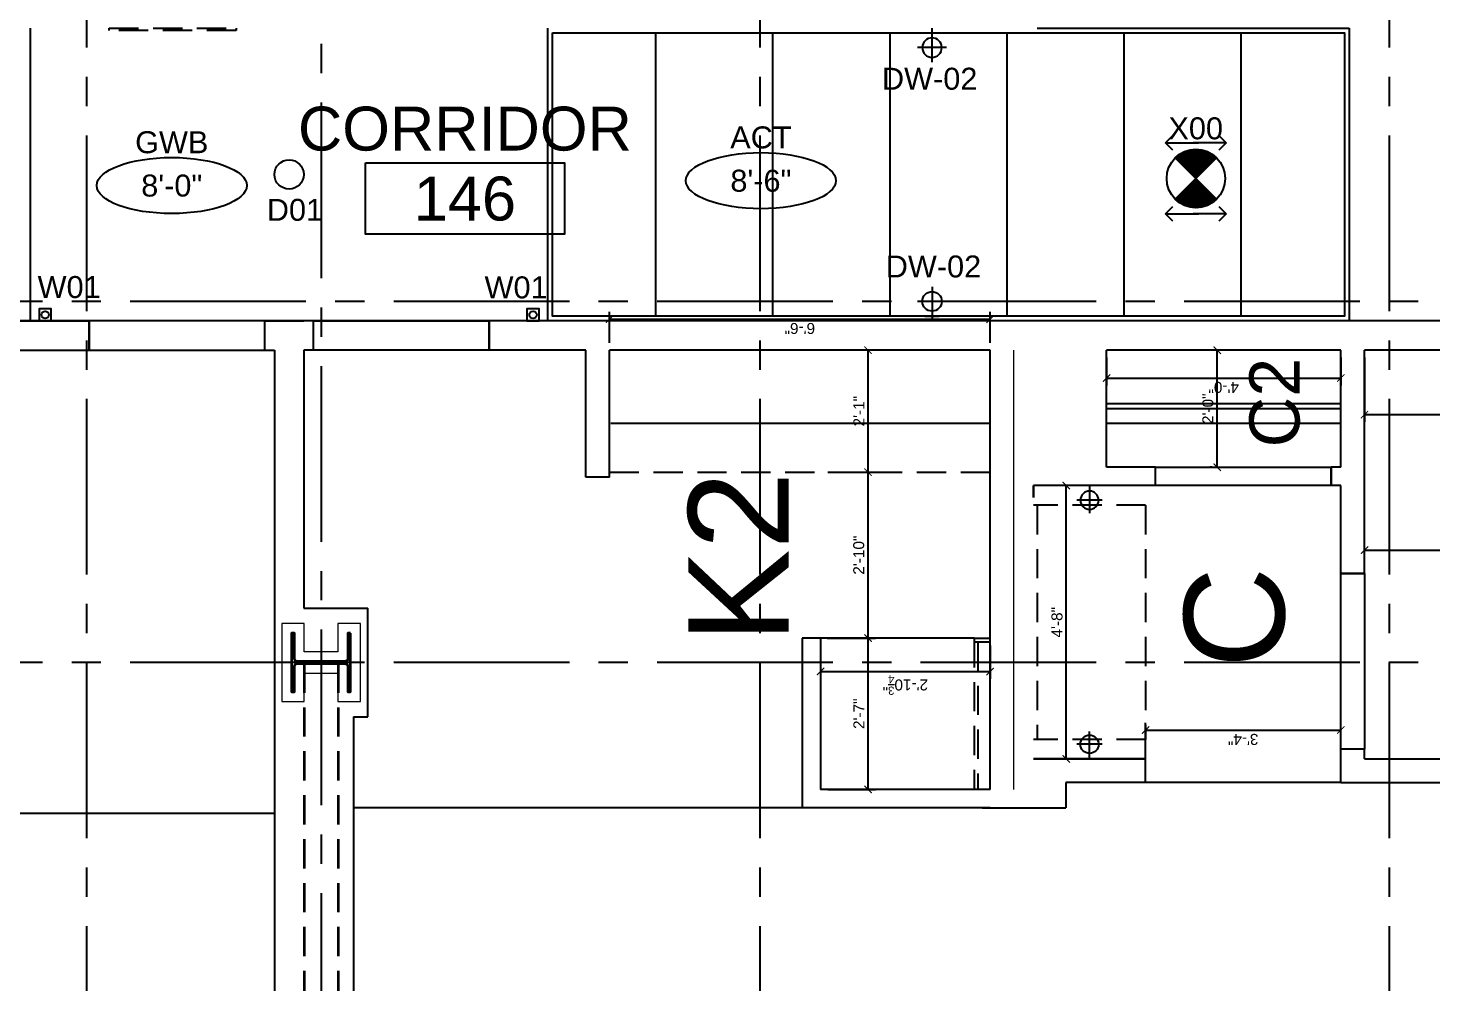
# Model space of a CAD drawing. Header units: inches. Extents: x -3700 to 367, y -844 to 2341.
# Drawn here: x -624.1 to -336.3, y 133.3 to 329 of the extents above; entities that cross this region are included whole.
import ezdxf
from ezdxf.enums import TextEntityAlignment as Align
from ezdxf.xclip import XClip

# ---------------------------------------------------------------- set-up
doc = ezdxf.new("R2010")
doc.units = ezdxf.units.IN
doc.header["$LTSCALE"] = 48
doc.header["$MEASUREMENT"] = 0
doc.header["$XCLIPFRAME"] = 0
for name, pattern in [('1112 - 0-Base$0$CENTER2', [1.125, 0.75, -0.125, 0.125, -0.125]), ('1112 - 0-Base$0$HIDDEN', [0.375, 0.25, -0.125]), ('1112 - 0-Base$0$HIDDEN2', [0.1875, 0.125, -0.0625]), ('HIDDEN2', [0.1875, 0.125, -0.0625])]:
    doc.linetypes.add(name, pattern=pattern)
for name, color, linetype in [('1112 - 0-Base$0$A-Clng Mtd Light Fixture', 4, 'Continuous'), ('1112 - 0-Base$0$A-Door-Head', 8, 'Continuous'), ('1112 - 0-Base$0$A-Flor-Case', 8, 'HIDDEN2'), ('1112 - 0-Base$0$A-Flor-Ovhd', 6, 'Continuous'), ('1112 - 0-Base$0$A-Flor-Soffit', 4, 'Continuous'), ('1112 - 0-Base$0$A-Flor-Wall Mtd Fixture', 6, 'Continuous'), ('1112 - 0-Base$0$A-Grid(3-32)', 8, '1112 - 0-Base$0$CENTER2'), ('1112 - 0-Base$0$A-HVAC', 6, '1112 - 0-Base$0$HIDDEN2'), ('1112 - 0-Base$0$A-Tag-Rm(3-32)', 2, 'Continuous'), ('1112 - 0-Base$0$A-Wall-Full', 3, 'Continuous'), ('A-Clng-Fixture', 3, 'Continuous'), ('A-Clng-Grid', 8, 'Continuous'), ('A-Clng-Tag', 6, 'Continuous')]:
    doc.layers.add(name, color=color, linetype=linetype)
for name, color, linetype, lineweight in [('1112 - 0-Base$0$A-Detl-Hatch', 1, 'Continuous', 18), ('1112 - 0-Base$0$S-Detl-Hatch', 1, 'Continuous', 18), ('1112 - 0-Base$0$S-Detl-Wide', 3, 'Continuous', 35), ('A-Anno-Text', 50, 'Continuous', 25)]:
    doc.layers.add(name, color=color, linetype=linetype, lineweight=lineweight)
doc.layers.add('1112 - 0-Base$0$G-Anno-Nplt', color=140, linetype='Continuous', lineweight=18, plot=False)
doc.layers.add('1112 - 0-Base$0$G-Anno-View', color=161, linetype='Continuous', lineweight=18, plot=False)
doc.styles.add('1112 - 0-Base$0$G1DIM', font='arial.ttf')
doc.styles.add('1112 - 0-Base$0$Standard', font='arial.ttf')
doc.styles.add('G1DIM', font='arial.ttf')
doc.styles.get("Standard").update_dxf_attribs({"font": 'arial.ttf'})
doc.dimstyles.new('1112 - 0-Base$0$Aec-Arch-I-96', dxfattribs={"dimscale": 96, "dimtxt": 0.09375, "dimasz": 0.0625, "dimexe": 0.0625, "dimexo": 0.0625, "dimgap": 0.03125, "dimtad": 1, "dimdec": 3, "dimzin": 3, "dimdsep": 46, "dimlunit": 4, "dimtxsty": '1112 - 0-Base$0$G1DIM', "dimblk": '1112 - 0-Base$0$_ArchTick', "dimcen": 0.09375, "dimclrt": 2, "dimazin": 2, "dimtfac": 0.75, "dimtdec": 3, "dimtix": 1, "dimtmove": 2, "dimatfit": 2, "dimldrblk": '1112 - 0-Base$0$_Open90', "dimfxl": 0.0625, "dimtolj": 1, "dimtzin": 0, "dimarcsym": 0})
pattern_1 = [(45, (-365.9942867228456, 2180.320491640061), (-0.08838834764831843, 0.08838834764831845), [])]

# ---------------------------------------------------------------- blocks, each defined once
blk = doc.blocks.new('_Open90')
at = {"color": 0, "linetype": 'ByBlock', "lineweight": -2}
for p, q in [((0, 0), (-1, 0)), ((-0.5, 0.5), (0, 0)), ((0, 0), (-0.5, -0.5))]:
    blk.add_line(p, q, dxfattribs=at)
blk = doc.blocks.new('Clng Tag')
blk.add_ellipse((0, 0), major_axis=(-0.3201652577674849, 0), ratio=0.3738602581263214)
at = {"color": 2}
for tag, p in [('XXX', (0, 0.1847740657553913)), ("X'-XX'", (0, -0.0001821364975285178))]:
    blk.add_attdef(tag, text='', height=0.09375, dxfattribs=at).set_placement(p, align=Align.MIDDLE_CENTER)
blk = doc.blocks.new('*U22')
at = {"layer": '1112 - 0-Base$0$A-Detl-Hatch'}
h = blk.add_hatch(dxfattribs=at)
h.set_pattern_fill('ANSI32', color=256, scale=6, style=0)
h.set_pattern_definition([(45, (0, -6.06), (-1.590990257669732, 1.590990257669732), []), (45, (1.06066017, -6.06), (-1.590990257669732, 1.590990257669732), [])])
edge = h.paths.add_edge_path()
edge.add_line((6, -12.12), (6, -11.515))
edge.add_line((6, -11.515), (0.7949999999999999, -11.515))
edge.add_arc((0.7949999999999998, -10.915), 0.6000000000000014, 180.0000000000002, 270, ccw=False)
edge.add_line((0.195, -10.915), (0.195, -1.205))
edge.add_arc((0.7949999999999998, -1.205), 0.5999999999999999, 90, 180, ccw=False)
edge.add_line((0.7949999999999999, -0.6050000000000004), (6, -0.6050000000000004))
edge.add_line((6, -0.6050000000000004), (6, 0))
edge.add_line((6, 0), (-6, 0))
edge.add_line((-6, 0), (-6, -0.6050000000000004))
edge.add_line((-6, -0.6050000000000004), (-0.7949999999999999, -0.6050000000000004))
edge.add_arc((-0.7949999999999998, -1.205), 0.5999999999999996, 0, 90, ccw=False)
edge.add_line((-0.195, -1.205), (-0.195, -10.915))
edge.add_arc((-0.7949999999999998, -10.915), 0.5999999999999999, 270, 359.99999999999983, ccw=False)
edge.add_line((-0.7949999999999999, -11.515), (-6, -11.515))
edge.add_line((-6, -11.515), (-6, -12.12))
edge.add_line((-6, -12.12), (6, -12.12))
at = {"color": 0, "linetype": 'ByBlock'}
blk.add_lwpolyline([(6, -12.12), (6, -11.515), (0.7949999999999999, -11.515, -0.414213562373095), (0.195, -10.915), (0.195, -1.205, -0.414213562373095), (0.7949999999999999, -0.6050000000000004), (6, -0.6050000000000004), (6, 0), (-6, 0), (-6, -0.6050000000000004), (-0.7949999999999999, -0.6050000000000004, -0.414213562373095), (-0.195, -1.205), (-0.195, -10.915, -0.414213562373095), (-0.7949999999999999, -11.515), (-6, -11.515), (-6, -12.12)], format="xyb", close=True, dxfattribs=at)
blk = doc.blocks.new('1112 - 0-Base$0$W12X65')
at = {"layer": '1112 - 0-Base$0$S-Detl-Hatch'}
blk.add_lwpolyline([(13860.59476888933, -7310.277745052937), (13860.59476888933, -7305.672745052938), (13854.78976888933, -7305.672745052938), (13854.78976888933, -7298.762745052937), (13860.59476888933, -7298.762745052937), (13860.59476888933, -7294.157745052938), (13844.59476888933, -7294.157745052938), (13844.59476888933, -7298.762745052937), (13850.39976888933, -7298.762745052937), (13850.39976888933, -7305.672745052938), (13844.59476888933, -7305.672745052938), (13844.59476888933, -7310.277745052937)], close=True, dxfattribs=at)
at = {"layer": '1112 - 0-Base$0$S-Detl-Wide'}
blk.add_blockref('*U22', (13852.59476888933, -7296.157745052938), dxfattribs=at)
blk = doc.blocks.new('1112 - 0-Base$0$1ST FLOOR - STRUCTURAL GRID')
at = {"layer": '1112 - 0-Base$0$A-Grid(3-32)'}
for p, q in [((5072.49939669304, -9520.748838841124), (5072.49939669304, -7426.007197794597)), ((5120.499396693043, -7426.007197794599), (5120.499396693043, -9520.748838841124)), ((5210.499396693041, -9520.748838841124), (5210.499396693041, -7426.007197794599)), ((5339.499396693043, -9520.748838841124), (5339.499396693041, -7426.007197794599)), ((5927.384439320809, -8924.750000000002), (2104.499396678264, -8924.750000000002)), ((5927.384439320809, -8998.75), (2104.499396678264, -8998.75))]:
    blk.add_line(p, q, dxfattribs=at)
at = {"layer": '1112 - 0-Base$0$S-Detl-Wide', "linetype": '1112 - 0-Base$0$HIDDEN2'}
for p, q in [((5116.999396693043, -8998.945000000002), (5116.999396693043, -9191.689999999999)), ((5123.999396693043, -8998.945000000002), (5123.999396693043, -9191.689999999999))]:
    blk.add_line(p, q, dxfattribs=at)
at = {"rotation": 90}
blk.add_blockref('1112 - 0-Base$0$W12X65', (-2181.718348359895, -22851.34476888933), dxfattribs=at)
blk = doc.blocks.new('1112 - 0-Base$0$King Studio 5 -31')
at = {"layer": '1112 - 0-Base$0$A-Door-Head'}
blk.add_lwpolyline([(-1.56000000000131, 0), (34.43999999999869, 0), (34.43999999999869, -6), (-1.56000000000131, -6)], close=True, dxfattribs=at)
at = {"layer": '1112 - 0-Base$0$A-Flor-Soffit'}
blk.add_line((95.95499999999265, -100.8749999999991), (-3.560000000003129, -100.8749999999991), dxfattribs=at)
at = {"layer": '1112 - 0-Base$0$A-Wall-Full'}
for p, q in [((-1.56000000000131, 0), (-9.56000000000131, 0)), ((-1.56000000000131, -6), (-1.56000000000131, 0)), ((34.43999999999869, -6), (34.43999999999869, 0)), ((138.6749717057883, 0), (34.43999999999869, 0)), ((-1.56000000000131, -6), (-3.56000000000131, -6)), ((-3.560000000003129, -6), (-3.560000000003129, -228.6249999999982)), ((-1.56000000000131, -6), (-3.56000000000131, -6)), ((51.57999999999811, -6), (34.43999999999869, -6))]:
    blk.add_line(p, q, dxfattribs=at)
blk = doc.blocks.new('1112 - 0-Base$0$_ArchTick')
at = {"color": 0, "linetype": 'ByBlock', "const_width": 0.15}
blk.add_lwpolyline([(-0.5, -0.5), (0.5, 0.5)], dxfattribs=at)
blk = doc.blocks.new('*D229')
at = {"layer": '1112 - 0-Base$0$G-Anno-Nplt', "color": 0, "lineweight": -2, "transparency": 16777216}
for p, q in [((-90.00000000001455, 33.24999999999091), (-90.00000000001455, 23.52093548732591)), ((-59.00000000001455, 33.37499999996908), (-59.00000000001455, 23.52093548732591)), ((-90.00000000001455, 25.02093548732591), (-59.00000000001455, 25.02093548732591))]:
    blk.add_line(p, q, dxfattribs=at)
at = {"layer": '1112 - 0-Base$0$G-Anno-Nplt', "color": 0, "lineweight": -2, "transparency": 16777216, "xscale": 1.5, "yscale": 1.5, "zscale": 1.5, "rotation": 180}
blk.add_blockref('1112 - 0-Base$0$_ArchTick', (-90.00000000001455, 25.02093548732591), dxfattribs=at)
at = {"layer": '1112 - 0-Base$0$G-Anno-Nplt', "color": 0, "lineweight": -2, "transparency": 16777216, "xscale": 1.5, "yscale": 1.5, "zscale": 1.5}
blk.add_blockref('1112 - 0-Base$0$_ArchTick', (-59.00000000001455, 25.02093548732591), dxfattribs=at)
at = {"layer": '1112 - 0-Base$0$G-Anno-Nplt', "transparency": 16777216, "insert": (-74.50000000001455, 26.90053985294665), "char_height": 2.25, "attachment_point": 5, "style": '1112 - 0-Base$0$G1DIM'}
blk.add_mtext('\\A1;2\'-7"', dxfattribs=at)
blk = doc.blocks.new('1112 - 0-Base$0$_Open90')
at = {"color": 0, "linetype": 'ByBlock', "lineweight": -2}
for p, q in [((0, 0), (-1, 0)), ((-0.5, 0.5), (0, 0)), ((0, 0), (-0.5, -0.5))]:
    blk.add_line(p, q, dxfattribs=at)
blk = doc.blocks.new('*D230')
at = {"layer": '1112 - 0-Base$0$G-Anno-Nplt', "color": 0, "lineweight": -2, "transparency": 16777216}
for p, q in [((-59.00000000001455, 33.24999999999272), (-59.00000000001455, 23.52093548732591)), ((-24.99999999998727, 33.25000000000364), (-24.99999999998727, 23.52093548732591)), ((-59.00000000001455, 25.02093548732591), (-24.99999999998727, 25.02093548732591))]:
    blk.add_line(p, q, dxfattribs=at)
at = {"layer": '1112 - 0-Base$0$G-Anno-Nplt', "color": 0, "lineweight": -2, "transparency": 16777216, "xscale": 1.5, "yscale": 1.5, "zscale": 1.5, "rotation": 180}
blk.add_blockref('1112 - 0-Base$0$_ArchTick', (-59.00000000001455, 25.02093548732591), dxfattribs=at)
at = {"layer": '1112 - 0-Base$0$G-Anno-Nplt', "color": 0, "lineweight": -2, "transparency": 16777216, "xscale": 1.5, "yscale": 1.5, "zscale": 1.5}
blk.add_blockref('1112 - 0-Base$0$_ArchTick', (-24.99999999998727, 25.02093548732591), dxfattribs=at)
at = {"layer": '1112 - 0-Base$0$G-Anno-Nplt', "transparency": 16777216, "insert": (-42.00000000000091, 26.91972470969972), "char_height": 2.25, "attachment_point": 5, "style": '1112 - 0-Base$0$G1DIM'}
blk.add_mtext('\\A1;2\'-10"', dxfattribs=at)
blk = doc.blocks.new('*D231')
at = {"layer": '1112 - 0-Base$0$G-Anno-Nplt', "color": 0, "lineweight": -2, "transparency": 16777216}
for p, q in [((-60.50000000001637, 34.74999999999272), (-67.34207339132989, 34.74999999999272)), ((-65.84207339132989, 34.74999999999272), (-65.8420733913299, 1.938201646952453e-15)), ((-60.50000000001637, 4.249154173235983e-16), (-67.3420733913299, 2.363117064276051e-15))]:
    blk.add_line(p, q, dxfattribs=at)
at = {"layer": '1112 - 0-Base$0$G-Anno-Nplt', "color": 0, "lineweight": -2, "transparency": 16777216, "xscale": 1.5, "yscale": 1.5, "zscale": 1.5}
for p, rotation in [((-65.84207339132989, 34.74999999999272), 90), ((-65.8420733913299, 1.938201646952453e-15), 270)]:
    blk.add_blockref('1112 - 0-Base$0$_ArchTick', p, dxfattribs=dict(at, rotation=rotation))
at = {"layer": '1112 - 0-Base$0$G-Anno-Nplt', "transparency": 16777216, "insert": (-68.59842571056592, 17.37499999999635), "char_height": 2.25, "attachment_point": 5, "rotation": 90, "style": '1112 - 0-Base$0$G1DIM'}
blk.add_mtext('\\A1;2\'-10{\\H0.750000x;\\S3/4;}"', dxfattribs=at)
blk = doc.blocks.new('*D232')
at = {"layer": '1112 - 0-Base$0$G-Anno-Nplt', "color": 0, "lineweight": -2, "transparency": 16777216}
blk.add_line((-24.99999999998727, 25.02093548732591), (1.818989403545856e-12, 25.02093548732591), dxfattribs=at)
at = {"layer": '1112 - 0-Base$0$G-Anno-Nplt', "color": 0, "lineweight": -2, "transparency": 16777216, "xscale": 1.5, "yscale": 1.5, "zscale": 1.5, "rotation": 180}
blk.add_blockref('1112 - 0-Base$0$_ArchTick', (-24.99999999998727, 25.02093548732591), dxfattribs=at)
at = {"layer": '1112 - 0-Base$0$G-Anno-Nplt', "color": 0, "lineweight": -2, "transparency": 16777216, "xscale": 1.5, "yscale": 1.5, "zscale": 1.5}
blk.add_blockref('1112 - 0-Base$0$_ArchTick', (1.818989403545856e-12, 25.02093548732591), dxfattribs=at)
at = {"layer": '1112 - 0-Base$0$G-Anno-Nplt', "transparency": 16777216, "insert": (-12.49999999999272, 26.90053985294665), "char_height": 2.25, "attachment_point": 5, "style": '1112 - 0-Base$0$G1DIM'}
blk.add_mtext('\\A1;2\'-1"', dxfattribs=at)
blk = doc.blocks.new('*D233')
at = {"layer": '1112 - 0-Base$0$G-Anno-Nplt', "color": 0, "lineweight": -2, "transparency": 16777216}
for p, q in [((1.500000000003638, 78), (7.85742110484718, 78)), ((6.35742110484718, 78), (6.357421104847162, -1.800910827911989e-15)), ((1.5, -4.249154173235984e-16), (7.857421104847162, -2.225826245235588e-15))]:
    blk.add_line(p, q, dxfattribs=at)
at = {"layer": '1112 - 0-Base$0$G-Anno-Nplt', "color": 0, "lineweight": -2, "transparency": 16777216, "xscale": 1.5, "yscale": 1.5, "zscale": 1.5}
for p, rotation in [((6.35742110484718, 78), 90), ((6.357421104847162, -1.800910827911989e-15), 270)]:
    blk.add_blockref('1112 - 0-Base$0$_ArchTick', p, dxfattribs=dict(at, rotation=rotation))
at = {"layer": '1112 - 0-Base$0$G-Anno-Nplt', "transparency": 16777216, "insert": (4.458631882473359, 39), "char_height": 2.25, "attachment_point": 5, "rotation": 90, "style": '1112 - 0-Base$0$G1DIM'}
blk.add_mtext('\\A1;6\'-6"', dxfattribs=at)
blk = doc.blocks.new('1112 - 0-Base$0$wall sconce')
for p, q in [((-1, 0), (4.625, 0)), ((2, -2.625), (2, 2.625))]:
    blk.add_line(p, q)
blk.add_circle((2, 0), 1.875)
blk = doc.blocks.new('1112 - 0-Base$0$41in Std Vanity')
at = {"layer": '1112 - 0-Base$0$A-Flor-Case'}
for p, q in [((23.00000000001091, 52), (0, 52)), ((0.7500000000013642, 4), (0.7500000000109139, 52)), ((23.00000000000045, 4), (23.00000000001091, 52)), ((23.00000000000045, 4), (4.547473508864641e-13, 4))]:
    blk.add_line(p, q, dxfattribs=at)
at = {"layer": '1112 - 0-Base$0$A-Wall-Full'}
for p, q in [((0, 0), (0, 56)), ((0, 56), (23.00000000001091, 55.99999999999091)), ((23.00000000001091, 0), (0, 0))]:
    blk.add_line(p, q, dxfattribs=at)
at = {"layer": '1112 - 0-Base$0$A-Flor-Wall Mtd Fixture', "xscale": -1, "rotation": 90}
blk.add_blockref('1112 - 0-Base$0$wall sconce', (11.500000000005, 54.99999999999545), dxfattribs=at)
at = {"layer": '1112 - 0-Base$0$A-Flor-Wall Mtd Fixture', "rotation": 90}
blk.add_blockref('1112 - 0-Base$0$wall sconce', (11.50000000000546, 1), dxfattribs=at)
blk = doc.blocks.new('*D99')
at = {"layer": '1112 - 0-Base$0$G-Anno-Nplt', "color": 0, "lineweight": -2, "transparency": 16777216}
for p, q in [((4.875, 130.1673080907567), (4.875, 130.6323576740833)), ((4.875, 129.1323576740833), (60.87500000000182, 129.1323576740833))]:
    blk.add_line(p, q, dxfattribs=at)
at = {"layer": '1112 - 0-Base$0$G-Anno-Nplt', "color": 0, "lineweight": -2, "transparency": 16777216, "xscale": 1.5, "yscale": 1.5, "zscale": 1.5, "rotation": 180}
blk.add_blockref('1112 - 0-Base$0$_ArchTick', (4.875, 129.1323576740833), dxfattribs=at)
at = {"layer": '1112 - 0-Base$0$G-Anno-Nplt', "color": 0, "lineweight": -2, "transparency": 16777216, "xscale": 1.5, "yscale": 1.5, "zscale": 1.5}
blk.add_blockref('1112 - 0-Base$0$_ArchTick', (60.87500000000182, 129.1323576740833), dxfattribs=at)
at = {"layer": '1112 - 0-Base$0$G-Anno-Nplt', "transparency": 16777216, "insert": (32.87500000000091, 131.0311468964571), "char_height": 2.25, "attachment_point": 5, "style": '1112 - 0-Base$0$G1DIM'}
blk.add_mtext('\\A1;4\'-8"', dxfattribs=at)
blk = doc.blocks.new('*D100')
at = {"layer": '1112 - 0-Base$0$G-Anno-Nplt', "color": 0, "lineweight": -2, "transparency": 16777216}
for p, q in [((1.5, 112.875), (12.27729329545401, 112.875)), ((10.77729329545401, 112.875), (10.777293295454, 72.875)), ((1.5, 72.875), (12.277293295454, 72.875))]:
    blk.add_line(p, q, dxfattribs=at)
at = {"layer": '1112 - 0-Base$0$G-Anno-Nplt', "color": 0, "lineweight": -2, "transparency": 16777216, "xscale": 1.5, "yscale": 1.5, "zscale": 1.5}
for p, rotation in [((10.77729329545401, 112.875), 90), ((10.777293295454, 72.875), 270)]:
    blk.add_blockref('1112 - 0-Base$0$_ArchTick', p, dxfattribs=dict(at, rotation=rotation))
at = {"layer": '1112 - 0-Base$0$G-Anno-Nplt', "transparency": 16777216, "insert": (8.877736678810061, 92.875), "char_height": 2.25, "attachment_point": 5, "rotation": 90, "style": '1112 - 0-Base$0$G1DIM'}
blk.add_mtext('\\A1;3\'-4"', dxfattribs=at)
blk = doc.blocks.new('*D101')
at = {"layer": '1112 - 0-Base$0$G-Anno-Nplt', "color": 0, "lineweight": -2, "transparency": 16777216}
blk.add_line((47.64094214672515, 68), (47.64094214672514, 0), dxfattribs=at)
at = {"layer": '1112 - 0-Base$0$G-Anno-Nplt', "color": 0, "lineweight": -2, "transparency": 16777216, "xscale": 1.5, "yscale": 1.5, "zscale": 1.5}
for p, rotation in [((47.64094214672515, 68), 90), ((47.64094214672514, 0), 270)]:
    blk.add_blockref('1112 - 0-Base$0$_ArchTick', p, dxfattribs=dict(at, rotation=rotation))
at = {"layer": '1112 - 0-Base$0$G-Anno-Nplt', "transparency": 16777216, "insert": (45.74215292435133, 34.00000000000001), "char_height": 2.25, "attachment_point": 5, "rotation": 90, "style": '1112 - 0-Base$0$G1DIM'}
blk.add_mtext('\\A1;5\'-8"', dxfattribs=at)
blk = doc.blocks.new('*D102')
at = {"layer": '1112 - 0-Base$0$G-Anno-Nplt', "color": 0, "lineweight": -2, "transparency": 16777216}
for p, q in [((52.62499999999454, 6.482648200100812), (52.62499999999454, 2.164844981190981)), ((88.62499999999454, 6.56000000000131), (88.62499999999454, 2.164844981190981)), ((88.62499999999454, 3.664844981190981), (52.62499999999454, 3.664844981190981))]:
    blk.add_line(p, q, dxfattribs=at)
at = {"layer": '1112 - 0-Base$0$G-Anno-Nplt', "color": 0, "lineweight": -2, "transparency": 16777216, "xscale": 1.5, "yscale": 1.5, "zscale": 1.5, "rotation": 180}
blk.add_blockref('1112 - 0-Base$0$_ArchTick', (52.62499999999454, 3.664844981190981), dxfattribs=at)
at = {"layer": '1112 - 0-Base$0$G-Anno-Nplt', "color": 0, "lineweight": -2, "transparency": 16777216, "xscale": 1.5, "yscale": 1.5, "zscale": 1.5}
blk.add_blockref('1112 - 0-Base$0$_ArchTick', (88.62499999999454, 3.664844981190981), dxfattribs=at)
at = {"layer": '1112 - 0-Base$0$G-Anno-Nplt', "transparency": 16777216, "insert": (70.62499999999454, 5.564401597834911), "char_height": 2.25, "attachment_point": 5, "style": '1112 - 0-Base$0$G1DIM'}
blk.add_mtext('\\A1;3\'-0"', dxfattribs=at)
blk = doc.blocks.new('*D103')
at = {"layer": '1112 - 0-Base$0$G-Anno-Nplt', "color": 0, "lineweight": -2, "transparency": 16777216}
for p, q in [((87.12499999999454, 68), (73.92178461838922, 68)), ((75.42178461838922, 68), (75.42178461838921, 8.060000000001313)), ((87.12499999999454, 8.06000000000131), (73.92178461838921, 8.060000000001315))]:
    blk.add_line(p, q, dxfattribs=at)
at = {"layer": '1112 - 0-Base$0$G-Anno-Nplt', "color": 0, "lineweight": -2, "transparency": 16777216, "xscale": 1.5, "yscale": 1.5, "zscale": 1.5}
for p, rotation in [((75.42178461838922, 68), 90), ((75.42178461838921, 8.060000000001313), 270)]:
    blk.add_blockref('1112 - 0-Base$0$_ArchTick', p, dxfattribs=dict(at, rotation=rotation))
at = {"layer": '1112 - 0-Base$0$G-Anno-Nplt', "transparency": 16777216, "insert": (73.5229953960154, 38.03000000000066), "char_height": 2.25, "attachment_point": 5, "rotation": 90, "style": '1112 - 0-Base$0$G1DIM'}
blk.add_mtext('\\A1;5\'-0"', dxfattribs=at)
blk = doc.blocks.new('*D104')
at = {"layer": '1112 - 0-Base$0$G-Anno-Nplt', "color": 0, "lineweight": -2, "transparency": 16777216}
for p, q in [((3.75, -36.63263196619118), (3.75, -36.16758238286457)), ((27.74999999999272, -36.63263196618936), (27.74999999999272, -36.16758238286457)), ((3.75, -37.66758238286457), (27.74999999999272, -37.66758238286457))]:
    blk.add_line(p, q, dxfattribs=at)
at = {"layer": '1112 - 0-Base$0$G-Anno-Nplt', "color": 0, "lineweight": -2, "transparency": 16777216, "xscale": 1.5, "yscale": 1.5, "zscale": 1.5, "rotation": 180}
blk.add_blockref('1112 - 0-Base$0$_ArchTick', (3.75, -37.66758238286457), dxfattribs=at)
at = {"layer": '1112 - 0-Base$0$G-Anno-Nplt', "color": 0, "lineweight": -2, "transparency": 16777216, "xscale": 1.5, "yscale": 1.5, "zscale": 1.5}
blk.add_blockref('1112 - 0-Base$0$_ArchTick', (27.74999999999272, -37.66758238286457), dxfattribs=at)
at = {"layer": '1112 - 0-Base$0$G-Anno-Nplt', "transparency": 16777216, "insert": (15.74999999999636, -35.76879316049076), "char_height": 2.25, "attachment_point": 5, "style": '1112 - 0-Base$0$G1DIM'}
blk.add_mtext('\\A1;2\'-0"', dxfattribs=at)
blk = doc.blocks.new('*D105')
at = {"layer": '1112 - 0-Base$0$G-Anno-Nplt', "color": 0, "lineweight": -2, "transparency": 16777216}
for p, q in [((26.24999999999091, -15), (20.53437236786523, -15)), ((22.03437236786523, -15), (22.03437236786522, -63)), ((26.25, -63), (20.53437236786522, -63))]:
    blk.add_line(p, q, dxfattribs=at)
at = {"layer": '1112 - 0-Base$0$G-Anno-Nplt', "color": 0, "lineweight": -2, "transparency": 16777216, "xscale": 1.5, "yscale": 1.5, "zscale": 1.5}
for p, rotation in [((22.03437236786523, -15), 90), ((22.03437236786522, -63), 270)]:
    blk.add_blockref('1112 - 0-Base$0$_ArchTick', p, dxfattribs=dict(at, rotation=rotation))
at = {"layer": '1112 - 0-Base$0$G-Anno-Nplt', "transparency": 16777216, "insert": (20.13558314549142, -38.99999999999999), "char_height": 2.25, "attachment_point": 5, "rotation": 90, "style": '1112 - 0-Base$0$G1DIM'}
blk.add_mtext('\\A1;4\'-0"', dxfattribs=at)
blk = doc.blocks.new('1112 - 0-Base$0$Rm Tag')
blk.add_lwpolyline([(-0.2123981095694489, 0.07589473110726885), (0.2123981095694489, 0.07589473110726885), (0.2123981095694489, -0.07589473110715517), (-0.2123981095694489, -0.07589473110715517)], close=True)
at = {"style": '1112 - 0-Base$0$Standard'}
for p in [(0, 0.2858456260896673), (0, 0.1492807692377482), (0, 0)]:
    blk.add_attdef('XXX', text='', height=0.09375, dxfattribs=at).set_placement(p, align=Align.MIDDLE_CENTER)
blk = doc.blocks.new('1112 - 0-Base$0$door sign light')
at = {"layer": '1112 - 0-Base$0$A-Flor-Wall Mtd Fixture'}
blk.add_lwpolyline([(-1.25, -2.5), (1.25, -2.5), (1.25, 0), (-1.25, 0)], close=True, dxfattribs=at)
blk.add_circle((0, -1.25), 0.75, dxfattribs=at)
blk = doc.blocks.new('1112 - 0-Base$0$wall sconce typ')
for p, q in [((0, 7), (0, 0)), ((3, 4), (-3, 4)), ((-1.5, 1), (1.5, 1))]:
    blk.add_line(p, q)
blk.add_circle((0, 4), 2)
blk = doc.blocks.new('1112 - 0-Base$0$Suite Kitchen 1')
at = {"layer": '1112 - 0-Base$0$A-Flor-Case'}
for p, q in [((-25, 77.99999999999272), (-24.99999999997635, -5.456968210637569e-12)), ((-59.00000000001455, 3.249999999990905), (-90.00000000001455, 3.249999999990905)), ((-59.75000000001455, 3.249999999990905), (-59.75000000001455, 0)), ((-59.00000000001455, 3.249999999990905), (-59.00000000001455, 0)), ((-59.75000000001455, 2.499999999990905), (-90.00000000001455, 2.499999999990905))]:
    blk.add_line(p, q, dxfattribs=at)
at = {"layer": '1112 - 0-Base$0$A-Flor-Ovhd'}
for p, q in [((-14.99999999998727, 1.818989403545856e-12), (-14.99999999998727, 77.75000000000182)), ((-59.00000000001455, 3.249999999990905), (-59.00000000001455, 34.87499999996908))]:
    blk.add_line(p, q, dxfattribs=at)
at = {"layer": '1112 - 0-Base$0$A-Wall-Full'}
for p, q in [((-26, 82.875), (0, 82.875)), ((-26, 78), (-26, 82.875)), ((-26, 78), (0, 78)), ((0, 0), (0, 78)), ((-93.75000000002365, 0), (-93.75000000002365, 38.50000000000546)), ((-59.00000000001455, 38.49999999999272), (-93.75000000002365, 38.50000000000546)), ((-59.00000000001637, 34.74999999999272), (-59.00000000001455, 38.49999999999272)), ((-59.00000000001637, 34.74999999999272), (-90.00000000001455, 34.74999999999091)), ((-90.00000000001455, 0), (-90.00000000001455, 34.74999999999091)), ((-90.00000000001455, 0), (0, 0))]:
    blk.add_line(p, q, dxfattribs=at)
at = {"layer": '1112 - 0-Base$0$G-Anno-Nplt'}
blk.add_line((-90.00000000001455, -4.875), (0, -4.875), dxfattribs=at)
at = {"layer": '1112 - 0-Base$0$G-Anno-View', "insert": (-60.02669812818203, 61.88749855192509), "char_height": 20.58111220381943, "width": 161.6876703932754, "attachment_point": 1, "style": '1112 - 0-Base$0$G1DIM'}
blk.add_mtext('K2', dxfattribs=at)
at = {"layer": '1112 - 0-Base$0$G-Anno-Nplt'}
for base, p1, p2, picture, middle in [((6.357421104847162, -1.800910827911989e-15), (3.637978807091713e-12, 78), (0, 0), '*D233', (4.458631882473359, 39)), ((-65.8420733913299, 1.938201646952453e-15), (-59.00000000001637, 34.74999999999272), (-59.00000000001637, 0), '*D231', (-68.59842571056592, 17.37499999999635))]:
    dim = blk.add_linear_dim(base=base, p1=p1, p2=p2, angle=90, dimstyle='1112 - 0-Base$0$Aec-Arch-I-96', override={"dimscale": 24, "dimsah": 1, "dimclrt": 256}, dxfattribs=at)
    dim.commit()
    dim.dimension.update_dxf_attribs({"geometry": picture, "text_midpoint": middle})
for base, p1, p2, picture, middle in [((-59.00000000001455, 25.02093548732591), (-90.00000000001455, 34.74999999999091), (-59.00000000001455, 34.87499999996908), '*D229', (-74.50000000001455, 26.90053985294665)), ((-24.99999999998727, 25.02093548732591), (-59.00000000001455, 34.74999999999272), (-24.99999999998727, 34.75000000000364), '*D230', (-42.00000000000091, 26.91972470969972)), ((1.818989403545856e-12, 25.02093548732591), (-24.99999999998727, 25.02093548732591), (1.818989403545856e-12, 25.02093548732591), '*D232', (-12.49999999999272, 26.90053985294665))]:
    dim = blk.add_linear_dim(base=base, p1=p1, p2=p2, dimstyle='1112 - 0-Base$0$Aec-Arch-I-96', override={"dimscale": 24, "dimsah": 1, "dimclrt": 256}, dxfattribs=at)
    dim.commit()
    dim.dimension.update_dxf_attribs({"geometry": picture, "text_midpoint": middle})
blk = doc.blocks.new('1112 - 0-Base$0$Suite Vanity and Bath 1')
at = {"layer": '1112 - 0-Base$0$A-Door-Head'}
blk.add_lwpolyline([(6.875, 72.87500000000364), (42.875, 72.87500000000364), (42.875, 68), (6.875, 68)], close=True, dxfattribs=at)
at = {"layer": '1112 - 0-Base$0$A-Flor-Soffit'}
blk.add_line((0, 72.875), (0, 112.875), dxfattribs=at)
at = {"layer": '1112 - 0-Base$0$A-Wall-Full'}
for p, q in [((0, 112.875), (0, 135.875)), ((4.875, 135.875), (60.87500000000182, 135.875)), ((4.875, 112.875), (4.875, 135.875)), ((60.87500000000182, 110.875), (60.87500000000182, 135.875)), ((0, 112.875), (4.875, 112.875)), ((0, 72.875), (0, 0)), ((0, 72.875), (6.875, 72.875)), ((6.875, 68), (6.875, 72.875)), ((42.875, 68), (42.875, 72.875)), ((42.875, 72.875), (60.87500000000182, 72.875)), ((4.875, 68), (4.875, 0)), ((4.875, 68), (6.875, 68)), ((42.875, 68), (88.62499999999454, 68)), ((88.62499999999454, 8.06000000000131), (88.62499999999454, 68)), ((52.62499999999454, 8.06000000000131), (52.62499999999454, 0)), ((52.62499999999454, 8.06000000000131), (88.62499999999454, 8.06000000000131)), ((52.62499999999454, 0), (4.875, 0))]:
    blk.add_line(p, q, dxfattribs=at)
at = {"extrusion": (0, 0, -1), "zscale": -1, "rotation": 270}
blk.add_blockref('1112 - 0-Base$0$41in Std Vanity', (-60.875, 135.875), dxfattribs=at)
at = {"layer": '1112 - 0-Base$0$G-Anno-View', "insert": (23.44681056815898, 105.0142514065083), "char_height": 20.58111220381943, "width": 161.6876703932754, "attachment_point": 1, "style": '1112 - 0-Base$0$G1DIM'}
blk.add_mtext('C', dxfattribs=at)
at = {"layer": '1112 - 0-Base$0$G-Anno-Nplt'}
for base, p1, p2, picture, middle in [((60.87500000000182, 129.1323576740833), (4.875, 128.6673080907567), (60.87500000000182, 129.1323576740833), '*D99', (32.87500000000091, 131.0311468964571)), ((52.62499999999454, 3.664844981190981), (88.62499999999454, 8.06000000000131), (52.62499999999454, 7.982648200100812), '*D102', (70.62499999999454, 5.564401597834911))]:
    dim = blk.add_linear_dim(base=base, p1=p1, p2=p2, dimstyle='1112 - 0-Base$0$Aec-Arch-I-96', override={"dimscale": 24, "dimsah": 1, "dimclrt": 256}, dxfattribs=at)
    dim.commit()
    dim.dimension.update_dxf_attribs({"geometry": picture, "text_midpoint": middle})
for base, p1, p2, picture, middle in [((10.777293295454, 72.875), (0, 112.875), (0, 72.875), '*D100', (8.877736678810061, 92.875)), ((47.64094214672514, 0), (47.64094214672514, 68), (47.64094214672514, 0), '*D101', (45.74215292435133, 34.00000000000001)), ((75.42178461838921, 8.060000000001313), (88.62499999999454, 68), (88.62499999999454, 8.06000000000131), '*D103', (73.5229953960154, 38.03000000000066))]:
    dim = blk.add_linear_dim(base=base, p1=p1, p2=p2, angle=90, dimstyle='1112 - 0-Base$0$Aec-Arch-I-96', override={"dimscale": 24, "dimsah": 1, "dimclrt": 256}, dxfattribs=at)
    dim.commit()
    dim.dimension.update_dxf_attribs({"geometry": picture, "text_midpoint": middle})
blk = doc.blocks.new('1112 - 0-Base$0$Suite Closet 2')
at = {"layer": '1112 - 0-Base$0$A-Door-Head'}
blk.add_lwpolyline([(0, -25), (3.75, -25), (3.75, -61), (0, -61)], close=True, dxfattribs=at)
at = {"layer": '1112 - 0-Base$0$A-Flor-Ovhd'}
for p, q in [((12.75, -63), (12.75000000000182, -15)), ((15.75, -63), (15.75, -15)), ((16.75, -63), (16.74999999999818, -15))]:
    blk.add_line(p, q, dxfattribs=at)
at = {"layer": '1112 - 0-Base$0$A-Wall-Full'}
for p, q in [((3.75, -15), (27.74999999999091, -15)), ((3.75, -25), (3.75, -15)), ((27.74999999999272, -63), (27.74999999999091, -15)), ((3.75, -25), (3.75, -23)), ((0, -25), (3.75, -25)), ((0, -63), (0, -61)), ((0, -61), (3.75, -61)), ((3.75, -63), (3.75, -61)), ((3.75, -63), (27.75, -63))]:
    blk.add_line(p, q, dxfattribs=at)
at = {"layer": '1112 - 0-Base$0$G-Anno-View', "insert": (7.818452382307441, -44.25080669869203), "char_height": 10.29055610190971, "width": 80.84383519663768, "attachment_point": 1, "style": '1112 - 0-Base$0$G1DIM'}
blk.add_mtext('C2', dxfattribs=at)
at = {"layer": '1112 - 0-Base$0$G-Anno-Nplt'}
dim = blk.add_linear_dim(base=(22.03437236786522, -63), p1=(27.74999999999091, -15), p2=(27.75, -63), angle=90, dimstyle='1112 - 0-Base$0$Aec-Arch-I-96', override={"dimscale": 24, "dimsah": 1, "dimclrt": 256}, dxfattribs=at)
dim.commit()
dim.dimension.update_dxf_attribs({"geometry": '*D105', "text_midpoint": (20.13558314549142, -38.99999999999999)})
dim = blk.add_linear_dim(base=(27.74999999999272, -37.66758238286457), p1=(3.75, -38.13263196619118), p2=(27.74999999999272, -38.13263196618936), dimstyle='1112 - 0-Base$0$Aec-Arch-I-96', override={"dimscale": 24, "dimsah": 1, "dimclrt": 256}, dxfattribs=at)
dim.commit()
dim.dimension.update_dxf_attribs({"geometry": '*D104', "text_midpoint": (15.74999999999636, -35.76879316049076)})
blk = doc.blocks.new('1112 - 0-Base$0$King Studio 6')
at = {"layer": '1112 - 0-Base$0$A-Door-Head'}
blk.add_lwpolyline([(-1.56000000000131, 0), (34.43999999999869, 0), (34.43999999999869, -6), (-1.56000000000131, -6)], close=True, dxfattribs=at)
at = {"layer": '1112 - 0-Base$0$A-Flor-Soffit'}
blk.add_line((98.62999999998465, -99.75000000002365), (6.625000000001819, -99.75000000002365), dxfattribs=at)
at = {"layer": '1112 - 0-Base$0$A-Wall-Full'}
for p, q in [((-1.56000000000131, 0), (-3.56000000000131, 0)), ((-1.56000000000131, -6), (-1.56000000000131, 0)), ((34.43999999999869, -6), (34.43999999999869, 0)), ((287.8725411090545, 0), (34.43999999999869, 0)), ((-1.56000000000131, -6), (-3.56000000000131, -6)), ((-3.56000000000131, -6), (-3.56000000000131, -58.87499999999818)), ((-1.56000000000131, -6), (-3.56000000000131, -6)), ((54.25499999999192, -6), (34.43999999999869, -6)), ((137.1299999999901, -6), (59.12999999999192, -6)), ((-3.56000000000131, -58.87499999999818), (9.55999999999949, -58.87499999999818)), ((9.55999999999949, -81.12499999999818), (9.55999999999949, -58.87499999999818)), ((6.625, -81.12499999999818), (9.55999999999949, -81.12499999999818)), ((6.625, -81.12499999999818), (6.625, -195.3749999999982)), ((152.6299999999846, -94.62499999999272), (152.6299999999846, -99.75000000002365)), ((135.529658791098, -99.75000000002365), (152.6299999999846, -99.75000000002365))]:
    blk.add_line(p, q, dxfattribs=at)
at = {"rotation": 90}
for name, p in [('1112 - 0-Base$0$Suite Kitchen 1', (137.1299999999901, -6)), ('1112 - 0-Base$0$Suite Closet 2', (146.0049999999919, -33.74999999999091))]:
    blk.add_blockref(name, p, dxfattribs=at)
ref = blk.add_blockref('1112 - 0-Base$0$Suite Vanity and Bath 1', (281.8799999999937, -94.62499999999272), dxfattribs=dict(rotation=90))
XClip(ref).set_block_clipping_path([(60.875, 135.8750000000009), (4.875, 135.87499999998), (4.875, 129.26706743125942), (-1.1216067077893968, 129.25000000001), (-2.270941944034348, -6.186566785947434), (90.8573562909387, -6.186566785947434), (90.8573562909387, 136.00165822069357)])

msp = doc.modelspace()

# ---------------------------------------------------------------- hatches: boundary and pattern name
h = msp.add_hatch()
h.set_pattern_fill('ANSI31', color=256)
h.set_pattern_definition(pattern_1)
h.paths.add_polyline_path([(-380.4391460357256, 302.4381323271803, 0.414213562373095), (-388.9244274099656, 302.4381323271803), (-384.6817867228456, 298.1954916400609)])
h = msp.add_hatch()
h.set_pattern_fill('ANSI31', color=256)
h.set_pattern_definition(pattern_1)
h.paths.add_polyline_path([(-380.4391460357256, 293.9528509529416, -0.414213562373095), (-388.9244274099656, 293.9528509529416), (-384.6817867228456, 298.1954916400609)])
at = {"layer": 'A-Clng-Grid'}
h = msp.add_hatch(dxfattribs=at)
h.set_pattern_fill('ANSI31', color=256, scale=192, angle=45)
h.set_pattern_definition([(90, (-447.4050000545558, 327.9999999999948), (-24, 3.552713678800501e-15), [])])
h.paths.add_polyline_path([(-516.5600000001577, 327.9999999999948), (-354.2500001089556, 327.9999999999948), (-354.2500001089556, 269.9999999999948), (-516.5600000001577, 269.9999999999948)])

# ---------------------------------------------------------------- linework, layer by layer
for p, q in [((-380.4391460357256, 293.9528509529416), (-388.9244274099656, 302.4381323271803)), ((-380.4391460357256, 302.4381323271803), (-388.9244274099656, 293.9528509529416))]:
    msp.add_line(p, q)
at = {"color": 11}
msp.add_lwpolyline([(-865.5600000001541, 226.9999999999966), (-865.5600000001541, 40.37499999999841), (0.125000000001819, 40.37499999999841), (0.125000000001819, 253.6249999999966), (-39.87499999999636, 253.7461556468736), (-39.87499999999636, 268.9999999999966), (-715.7949717059473, 268.9999999999948), (-715.7949717059473, 263.0516537444385), (-856.5500000001557, 262.9999999999966), (-856.5500000001557, 226.9999999999966), (-865.5600000001541, 226.9999999999966)], dxfattribs=at)
msp.add_circle((-384.6817867228456, 298.1954916400609), 6)
at = {"layer": '1112 - 0-Base$0$A-Clng Mtd Light Fixture'}
msp.add_circle((-570.5600000001577, 298.9999999999968), 3, dxfattribs=at)
at = {"layer": '1112 - 0-Base$0$A-Flor-Soffit'}
for p, q in [((-623.5600000001577, 268.9999999999968), (-623.5600000001577, 328.9999999999977)), ((-517.5600000001577, 328.999999999995), (-517.5600000001577, 268.9999999999968)), ((-417.2500001089538, 328.999999999995), (-353.2500001089556, 328.999999999995)), ((-353.2500001089556, 328.999999999995), (-353.2500001089556, 268.999999999995))]:
    msp.add_line(p, q, dxfattribs=at)
at = {"layer": '1112 - 0-Base$0$A-HVAC'}
msp.add_lwpolyline([(-607.4374908405207, 328.9999999999977), (-581.4374908405207, 328.9999999999977), (-581.4374908405207, 328.4999999999977), (-607.4374908405207, 328.4999999999977)], close=True, dxfattribs=at)
at = {"layer": 'A-Clng-Fixture'}
for points in [[(-387.9040345952435, 305.479789814899), (-384.1688240550193, 305.479789814899)], [(-381.4595388504476, 305.479789814899), (-385.2211865535664, 305.479789814899)], [(-387.9040345952435, 290.9111934652228), (-384.1688240550193, 290.9111934652228)], [(-381.4595388504476, 290.9111934652228), (-385.2211865535664, 290.9111934652228)]]:
    msp.add_lwpolyline(points, dxfattribs=at)
at = {"layer": 'A-Clng-Grid'}
msp.add_lwpolyline([(-516.5600000001577, 327.9999999999948), (-354.2500001089556, 327.9999999999948), (-354.2500001089556, 269.9999999999948), (-516.5600000001577, 269.9999999999948)], close=True, dxfattribs=at)

# ---------------------------------------------------------------- block references
at = {"linetype": '1112 - 0-Base$0$HIDDEN'}
msp.add_blockref('1112 - 0-Base$0$1ST FLOOR - STRUCTURAL GRID', (-5684.4993966932, 9197.75), dxfattribs=at)
msp.add_blockref('1112 - 0-Base$0$King Studio 6', (-564.0000000001564, 268.9999999999968))
at = {"xscale": -1}
msp.add_blockref('1112 - 0-Base$0$King Studio 5 -31', (-577.120000000159, 268.9999999999968), dxfattribs=at)
at = {"layer": '1112 - 0-Base$0$A-Flor-Wall Mtd Fixture', "xscale": -1, "rotation": 180}
msp.add_blockref('1112 - 0-Base$0$wall sconce typ', (-438.7800000545558, 328.999999999995), dxfattribs=at)
at = {"layer": '1112 - 0-Base$0$A-Flor-Wall Mtd Fixture'}
for name, p in [('1112 - 0-Base$0$wall sconce typ', (-438.7800000545558, 268.9999999999968)), ('1112 - 0-Base$0$door sign light', (-620.5600000001577, 271.4999999999968)), ('1112 - 0-Base$0$door sign light', (-520.5600000001577, 271.4999999999968))]:
    msp.add_blockref(name, p, dxfattribs=at)
at = {"layer": '1112 - 0-Base$0$A-Tag-Rm(3-32)'}
ref = msp.add_blockref('1112 - 0-Base$0$Rm Tag', (-534.5243766394105, 294.068826962292), dxfattribs=dict(at, xscale=96, yscale=96, zscale=96))
ref.add_attrib('XXX', 'CORRIDOR', dxfattribs={"layer": '0', "height": 9, "style": '1112 - 0-Base$0$Standard'}).set_placement((-534.5243766394105, 308.3997808091158), align=Align.MIDDLE_CENTER)
ref.add_attrib('XXX', '146', dxfattribs={"layer": '0', "height": 9, "style": '1112 - 0-Base$0$Standard'}).set_placement((-534.5243766394105, 294.068826962292), align=Align.MIDDLE_CENTER)
at = {"layer": 'A-Clng-Fixture', "xscale": 3, "yscale": 3, "zscale": 3, "rotation": 180}
for p in [(-390.9040345952435, 305.479789814899), (-390.9040345952435, 290.9111934652228)]:
    msp.add_blockref('_Open90', p, dxfattribs=at)
at = {"layer": 'A-Clng-Fixture', "xscale": 3, "yscale": 3, "zscale": 3}
for p in [(-378.4595388504476, 305.479789814899), (-378.4595388504476, 290.9111934652228)]:
    msp.add_blockref('_Open90', p, dxfattribs=at)
at = {"layer": 'A-Clng-Tag', "xscale": 48, "yscale": 48, "zscale": 48}
for p, values in [((-594.6070721063406, 296.7395028363283), {"X'-XX'": '8\'-0"', 'XXX': 'GWB'}), ((-473.8512314455747, 297.7331183353092), {"X'-XX'": '8\'-6"', 'XXX': 'ACT'})]:
    msp.add_blockref('Clng Tag', p, dxfattribs=at).add_auto_attribs(values)

# ---------------------------------------------------------------- texts
msp.add_attdef('X00', (-390.3204920843928, 306.20959422128), 'X00', height=4.5)
at = {"layer": 'A-Anno-Text', "color": 2, "char_height": 4.5, "width": 13.0625, "attachment_point": 1, "style": 'G1DIM'}
for s, insert in [('DW-02', (-449.0361839056332, 320.8733194189147)), ('D01', (-575.1234375149343, 294.0054580402177)), ('DW-02', (-448.2607709347849, 282.3988279060898)), ('W01', (-622.1025960828902, 278.1862294898913)), ('W01', (-530.4905958000654, 278.1171896754988))]:
    msp.add_mtext(s, dxfattribs=dict(at, insert=insert))

doc.saveas('drawing.dxf')
